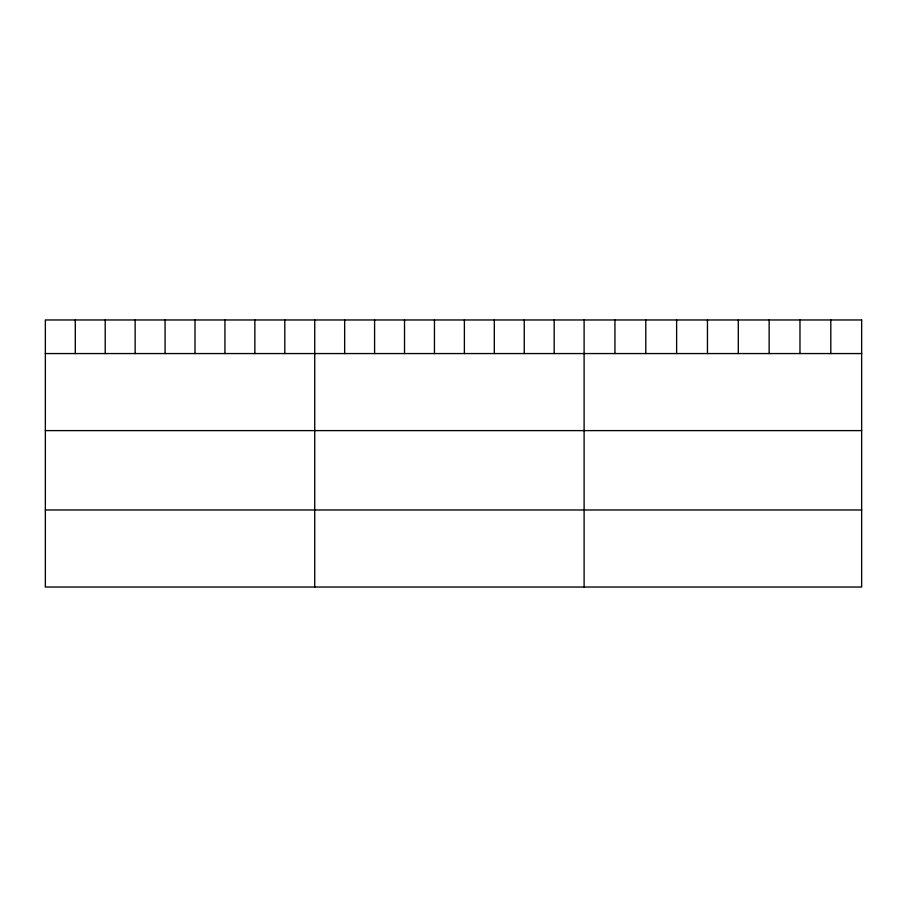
<?xml version="1.0" encoding="UTF-8"?>
<svg xmlns="http://www.w3.org/2000/svg" width="907" height="907" viewBox="0 0 907 907"><rect width="100%" height="100%" fill="white"/><g stroke="black" fill="none" stroke-linecap="round" stroke-linejoin="round"><path stroke-width="1.36" d="M45.35 353.56L861.65 353.56M45.35 430.61L861.65 430.61M45.35 509.983L861.65 509.983M830.812 319.967L830.812 353.56M799.974 319.967L799.974 353.56M769.136 319.967L769.136 353.56M738.298 319.967L738.298 353.56M707.46 319.967L707.46 353.56M676.622 319.967L676.622 353.56M645.784 319.967L645.784 353.56M614.946 319.967L614.946 353.56M584.108 319.967L584.108 587.033M554.177 319.967L554.177 353.56M524.246 319.967L524.246 353.56M494.315 319.967L494.315 353.56M464.384 319.967L464.384 353.56M434.453 319.967L434.453 353.56M404.522 319.967L404.522 353.56M374.591 319.967L374.591 353.56M344.66 319.967L344.66 353.56M314.729 319.967L314.729 587.033M284.798 319.967L284.798 353.56M254.867 319.967L254.867 353.56M224.936 319.967L224.936 353.56M195.005 319.967L195.005 353.56M165.074 319.967L165.074 353.56M135.143 319.967L135.143 353.56M105.212 319.967L105.212 353.56M75.281 319.967L75.281 353.56M861.65 319.967L45.35 319.967L45.35 587.033L861.65 587.033L861.65 319.967"/></g></svg>
